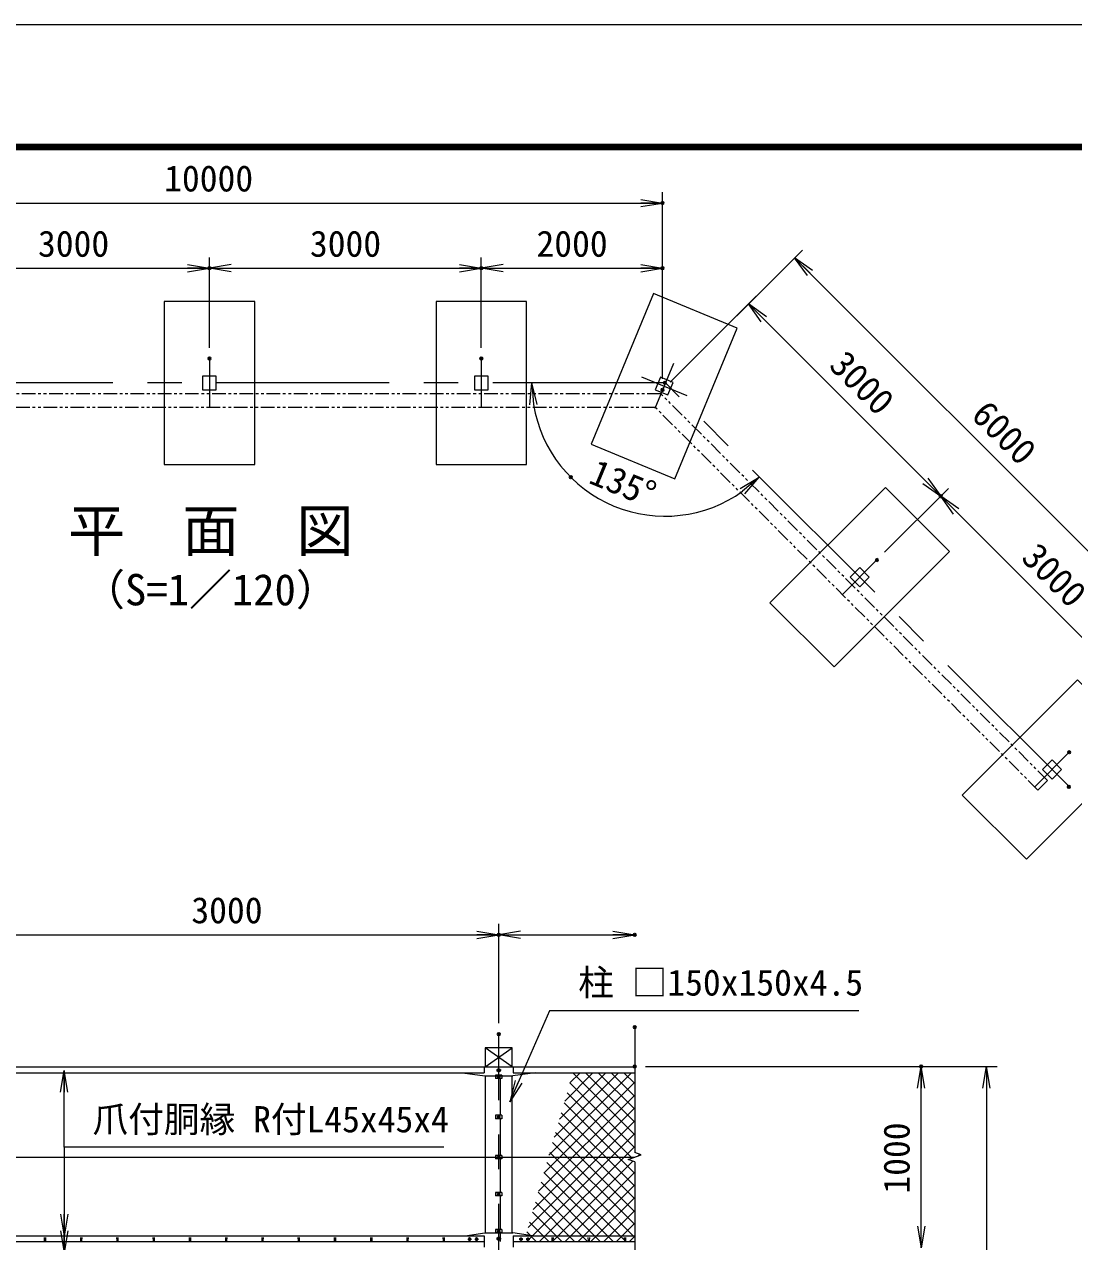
# Model space of a CAD drawing. Units: millimetres at full size, with parts at other scales. Extents: x -12600 to 12600, y -8910 to 8910.
# Drawn here: x -7057 to -1269, y 2196 to 8910 of the extents above; entities that cross this region are included whole.
import ezdxf
from ezdxf.enums import TextEntityAlignment as Align

# ---------------------------------------------------------------- set-up
doc = ezdxf.new("R2010")
doc.units = ezdxf.units.MM
doc.header["$LTSCALE"] = 30
doc.header["$PDMODE"] = 32
doc.header["$PDSIZE"] = 15
doc.linetypes.add('USER1', pattern=[50.8, 31.75, -6.35, 6.35, -6.35])
doc.linetypes.add('USER2', pattern=[5, 2.5, -0.5, 0.5, -0.5, 0.5, -0.5])
for name, color, linetype, lineweight in [('0-0_D-BMK', 2, 'USER1', 13), ('0-1_D-STR1', 1, 'Continuous', 18), ('0-2_D-BGD', 7, 'Continuous', 18), ('0-3_0', 7, 'Continuous', 18), ('0-5_D-STR4', 7, 'Continuous', 18), ('0-6_D-STR3', 3, 'Continuous', 13), ('0-7_D-STR-DIM', 7, 'Continuous', 13), ('0-9_D-STR2', 7, 'Continuous', 13), ('0-A_D-STR-TXT', 7, 'Continuous', 13), ('0-B_D-TTL-TXT', 7, 'Continuous', 13), ('0-C_D-TTL', 7, 'Continuous', 18)]:
    doc.layers.add(name, color=color, linetype=linetype, lineweight=lineweight)
doc.layers.add('0-8_Defpoints', color=253, linetype='Continuous')
doc.styles.add('ＭＳ ゴシック', font='')
doc.styles.get('ＭＳ ゴシック').set_extended_font_data('MS Gothic')

# ---------------------------------------------------------------- blocks, each defined once
blk = doc.blocks.new('_Open')
at = {"layer": '0-3_0'}
blk.add_line((-30, 5), (0, 0), dxfattribs=at)
blk.add_lwpolyline([(-30, -5), (0, 0), (-30, 0)], dxfattribs=at)

msp = doc.modelspace()

# ---------------------------------------------------------------- linework, layer by layer
at = {"layer": '0-0_D-BMK'}
for p, q in [((-6036, 7066.72), (-6036, 6797.58)), ((-4536, 7066.72), (-4536, 6797.58)), ((-3476.09, 7039.27), (-3579.09, 6790.62)), ((-3520.46, 6932.15), (-8551.53, 6932.15)), ((-3651.92, 6966.44), (-3403.26, 6863.44)), ((-1288.67, 4700.35), (-3520.46, 6932.15)), ((-2353.67, 5955.66), (-2543.97, 5765.35)), ((-1293.01, 4895), (-1483.31, 4704.69)), ((-4440.02, -4643.32), (-4440.02, 3340.47)), ((-4427.27, 3141.03), (-4452.77, 3141.03)), ((-4430.02, 3104.96), (-4450.02, 3104.96)), ((-4430.02, 2883.29), (-4450.02, 2883.29)), ((-4430.02, 2661.61), (-4450.02, 2661.61)), ((-4430.02, 2457.61), (-4450.02, 2457.61)), ((-4600.76, 2219.76), (-4600.76, 2199.76)), ((-4562.38, 2219.76), (-4562.38, 2199.76)), ((-4430.02, 2253.61), (-4450.02, 2253.61)), ((-4317.67, 2219.76), (-4317.67, 2199.76)), ((-4279.28, 2219.76), (-4279.28, 2199.76)), ((-4610.76, 2209.76), (-4590.76, 2209.76)), ((-4572.38, 2209.76), (-4552.38, 2209.76)), ((-4427.27, 2211.89), (-4452.77, 2211.89)), ((-4307.67, 2209.76), (-4327.67, 2209.76)), ((-4269.28, 2209.76), (-4289.28, 2209.76))]:
    msp.add_line(p, q, dxfattribs=at)
at = {"layer": '0-1_D-STR1'}
for p, q in [((-4515.02, 3159.4), (-4365.02, 3265.47)), ((-4365.02, 3159.4), (-4365.02, 3265.47)), ((-10515.02, 3159.4), (-4519.47, 3159.4)), ((-4519.47, 3159.4), (-4519.47, 3127.58)), ((-4360.58, 3159.4), (-3690.02, 3159.4)), ((-4360.58, 3159.4), (-4360.58, 3127.58)), ((-10515.02, 3127.58), (-4519.47, 3127.58)), ((-4515.02, 3109.9), (-4515.02, 2244.41)), ((-4365.02, 2244.41), (-4365.02, 3109.9)), ((-4360.58, 3127.58), (-3690.02, 3127.58)), ((-10515.02, 2228.86), (-4519.47, 2228.86)), ((-6945.02, 2200.39), (-6945.77, 2219.72)), ((-6939.02, 2200.39), (-6938.27, 2219.72)), ((-6745.02, 2200.39), (-6745.77, 2219.72)), ((-6739.02, 2200.39), (-6738.27, 2219.72)), ((-6545.02, 2200.39), (-6545.77, 2219.72)), ((-6539.02, 2200.39), (-6538.27, 2219.72)), ((-6345.02, 2200.39), (-6345.77, 2219.72)), ((-6339.02, 2200.39), (-6338.27, 2219.72)), ((-6145.02, 2200.39), (-6145.77, 2219.72)), ((-6139.02, 2200.39), (-6138.27, 2219.72)), ((-5945.02, 2200.39), (-5945.77, 2219.72)), ((-5939.02, 2200.39), (-5938.27, 2219.72)), ((-5745.02, 2200.39), (-5745.77, 2219.72)), ((-5739.02, 2200.39), (-5738.27, 2219.72)), ((-5545.02, 2200.39), (-5545.77, 2219.72)), ((-5539.02, 2200.39), (-5538.27, 2219.72)), ((-5345.02, 2200.39), (-5345.77, 2219.72)), ((-5339.02, 2200.39), (-5338.27, 2219.72)), ((-5145.02, 2200.39), (-5145.77, 2219.72)), ((-5139.02, 2200.39), (-5138.27, 2219.72)), ((-4945.02, 2200.39), (-4945.77, 2219.72)), ((-4939.02, 2200.39), (-4938.27, 2219.72)), ((-4745.02, 2200.39), (-4745.77, 2219.72)), ((-4739.02, 2200.39), (-4738.27, 2219.72)), ((-4519.47, 2228.86), (-4519.47, 2165.22)), ((-4360.58, 2228.86), (-3690.02, 2228.86)), ((-4360.58, 2228.86), (-4360.58, 2165.22)), ((-4145.02, 2200.39), (-4145.77, 2219.72)), ((-4139.02, 2200.39), (-4138.27, 2219.72)), ((-3945.02, 2200.39), (-3945.77, 2219.72)), ((-3939.02, 2200.39), (-3938.27, 2219.72)), ((-3745.02, 2200.39), (-3745.77, 2219.72)), ((-3739.02, 2200.39), (-3738.27, 2219.72)), ((-10515.02, 2197.04), (-4519.47, 2197.04)), ((-4360.58, 2197.04), (-3690.02, 2197.04))]:
    msp.add_line(p, q, dxfattribs=at)
for points in [[(-6073.5, 6969.65), (-6073.5, 6894.65), (-5998.5, 6894.65), (-5998.5, 6969.65)], [(-4573.5, 6969.65), (-4573.5, 6894.65), (-4498.5, 6894.65), (-4498.5, 6969.65)], [(-3547.89, 6963.94), (-3576.59, 6894.65), (-3507.3, 6865.95), (-3478.59, 6935.24)], [(-2501.85, 5860.5), (-2448.82, 5807.47), (-2395.79, 5860.5), (-2448.82, 5913.54)], [(-1441.19, 4799.84), (-1388.16, 4746.81), (-1335.13, 4799.84), (-1388.16, 4852.88)]]:
    msp.add_lwpolyline(points, close=True, dxfattribs=at)
for points in [[(-4365.02, 3265.47), (-4515.02, 3265.47), (-4515.02, 3159.4)], [(-4515.02, 3159.4), (-4365.02, 3159.4), (-4515.02, 3265.47)]]:
    msp.add_lwpolyline(points, dxfattribs=at)
for centre in [(-6942.02, 2201.64), (-6742.02, 2201.64), (-6542.02, 2201.64), (-6342.02, 2201.64), (-6142.02, 2201.64), (-5942.02, 2201.64), (-5742.02, 2201.64), (-5542.02, 2201.64), (-5342.02, 2201.64), (-5142.02, 2201.64), (-4942.02, 2201.64), (-4742.02, 2201.64), (-4142.02, 2201.64), (-3942.02, 2201.64), (-3742.02, 2201.64)]:
    msp.add_arc(centre, 3.25, 202.61986, 337.38014, dxfattribs=at)
at = {"layer": '0-2_D-BGD', "linetype": 'USER2', "lineweight": 9}
for p, q in [((-3545.32, 6872.15), (-8526.68, 6872.15)), ((-1412.91, 4739.74), (-3545.32, 6872.15)), ((-3576.38, 6797.15), (-8495.61, 6797.15)), ((-1465.94, 4686.71), (-3576.38, 6797.15))]:
    msp.add_line(p, q, dxfattribs=at)
at = {"layer": '0-5_D-STR4'}
for points in [[(-3930.77, 6594.87), (-3468.83, 6403.52), (-3124.41, 7235.02), (-3586.35, 7426.36)], [(-6284.7, 6482.15), (-5784.7, 6482.15), (-5784.7, 7382.15), (-6284.7, 7382.15)], [(-4786, 6482.15), (-4286, 6482.15), (-4286, 7382.15), (-4786, 7382.15)], [(-2943.79, 5719.08), (-2590.24, 5365.53), (-1953.85, 6001.92), (-2307.4, 6355.48)], [(-1883.13, 4658.42), (-1529.58, 4304.87), (-893.19, 4941.26), (-1246.74, 5294.82)]]:
    msp.add_lwpolyline(points, close=True, dxfattribs=at)
at = {"layer": '0-6_D-STR3'}
for p, q in [((-4519.47, 3159.4), (-4360.58, 3159.4)), ((-4422.82, 3114.46), (-4457.22, 3114.46)), ((-4457.22, 3114.46), (-4457.22, 3095.46)), ((-4422.82, 3095.46), (-4457.22, 3095.46)), ((-4448.52, 3145.93), (-4440.02, 3150.84)), ((-4448.52, 3136.12), (-4448.52, 3145.93)), ((-4440.02, 3131.21), (-4448.52, 3136.12)), ((-4440.02, 3112.47), (-4446.52, 3108.72)), ((-4446.52, 3108.72), (-4446.52, 3101.21)), ((-4446.52, 3101.21), (-4440.02, 3097.46)), ((-4431.52, 3136.12), (-4440.02, 3131.21)), ((-4433.52, 3108.72), (-4440.02, 3112.47)), ((-4440.02, 3097.46), (-4433.52, 3101.21)), ((-4433.52, 3101.21), (-4433.52, 3108.72)), ((-4430.02, 2892.79), (-4430.02, 3095.46)), ((-4422.82, 3114.46), (-4422.82, 3095.46)), ((-4239.51, 3127.58), (-4362.52, 3109.9)), ((-4446.52, 2887.04), (-4446.52, 2879.53)), ((-4433.52, 2879.53), (-4433.52, 2887.04)), ((-4422.82, 2892.79), (-4422.82, 2873.79)), ((-4422.82, 2873.79), (-4457.22, 2873.79)), ((-4446.52, 2879.53), (-4440.02, 2875.78)), ((-4440.02, 2875.78), (-4433.52, 2879.53)), ((-4430.02, 2671.11), (-4430.02, 2873.79)), ((-10422.82, 2661.61), (-3690.02, 2661.61)), ((-4422.82, 2652.11), (-4457.22, 2652.11)), ((-4446.52, 2665.36), (-4446.52, 2657.86)), ((-4446.52, 2657.86), (-4440.02, 2654.1)), ((-4440.02, 2654.1), (-4433.52, 2657.86)), ((-4433.52, 2657.86), (-4433.52, 2665.36)), ((-4430.02, 2467.11), (-4430.02, 2652.11)), ((-4422.82, 2671.11), (-4422.82, 2652.11)), ((-4422.82, 2467.11), (-4457.22, 2467.11)), ((-4457.22, 2467.11), (-4457.22, 2448.11)), ((-4422.82, 2448.11), (-4457.22, 2448.11)), ((-4446.52, 2461.36), (-4446.52, 2453.86)), ((-4446.52, 2453.86), (-4440.02, 2450.1)), ((-4440.02, 2450.1), (-4433.52, 2453.86)), ((-4433.52, 2453.86), (-4433.52, 2461.36)), ((-4430.02, 2263.11), (-4430.02, 2448.11)), ((-4422.82, 2467.11), (-4422.82, 2448.11)), ((-4600.76, 2217.26), (-4607.26, 2213.51)), ((-4594.26, 2213.51), (-4600.76, 2217.26)), ((-4562.38, 2217.26), (-4568.88, 2213.51)), ((-4555.88, 2213.51), (-4562.38, 2217.26)), ((-4422.82, 2263.11), (-4457.22, 2263.11)), ((-4457.22, 2263.11), (-4457.22, 2244.11)), ((-4422.82, 2244.11), (-4457.22, 2244.11)), ((-4448.52, 2216.8), (-4440.02, 2221.7)), ((-4448.52, 2206.98), (-4448.52, 2216.8)), ((-4440.02, 2261.11), (-4446.52, 2257.36)), ((-4446.52, 2257.36), (-4446.52, 2249.86)), ((-4446.52, 2249.86), (-4440.02, 2246.1)), ((-4433.52, 2257.36), (-4440.02, 2261.11)), ((-4440.02, 2246.1), (-4433.52, 2249.86)), ((-4433.52, 2249.86), (-4433.52, 2257.36)), ((-4430.02, 2197.04), (-4430.02, 2244.11)), ((-4422.82, 2263.11), (-4422.82, 2244.11)), ((-4254.35, 2228.86), (-4362.52, 2244.41)), ((-4324.17, 2213.51), (-4317.67, 2217.26)), ((-4317.67, 2217.26), (-4311.17, 2213.51)), ((-4285.78, 2213.51), (-4279.28, 2217.26)), ((-4279.28, 2217.26), (-4272.78, 2213.51)), ((-4607.26, 2213.51), (-4607.26, 2206)), ((-4607.26, 2206), (-4600.76, 2202.25)), ((-4600.76, 2202.25), (-4594.26, 2206)), ((-4594.26, 2206), (-4594.26, 2213.51)), ((-4568.88, 2213.51), (-4568.88, 2206)), ((-4568.88, 2206), (-4562.38, 2202.25)), ((-4562.38, 2202.25), (-4555.88, 2206)), ((-4555.88, 2206), (-4555.88, 2213.51)), ((-4440.02, 2202.07), (-4448.52, 2206.98)), ((-4431.52, 2206.98), (-4440.02, 2202.07)), ((-4324.17, 2206), (-4324.17, 2213.51)), ((-4317.67, 2202.25), (-4324.17, 2206)), ((-4311.17, 2206), (-4317.67, 2202.25)), ((-4311.17, 2213.51), (-4311.17, 2206)), ((-4285.78, 2206), (-4285.78, 2213.51)), ((-4279.28, 2202.25), (-4285.78, 2206)), ((-4272.78, 2206), (-4279.28, 2202.25)), ((-4272.78, 2213.51), (-4272.78, 2206))]:
    msp.add_line(p, q, dxfattribs=at)
for points in [[(-4640.54, 3127.58), (-4517.52, 3109.9), (-4362.52, 3109.9)], [(-4440.02, 3150.84), (-4431.52, 3145.93), (-4431.52, 3136.12)], [(-4422.82, 2892.79), (-4457.22, 2892.79), (-4457.22, 2873.79)], [(-4433.52, 2887.04), (-4440.02, 2890.79), (-4446.52, 2887.04)], [(-4422.82, 2671.11), (-4457.22, 2671.11), (-4457.22, 2652.11)], [(-4433.52, 2665.36), (-4440.02, 2669.11), (-4446.52, 2665.36)], [(-4433.52, 2461.36), (-4440.02, 2465.11), (-4446.52, 2461.36)], [(-4625.7, 2228.86), (-4517.52, 2244.41), (-4362.52, 2244.41)], [(-4440.02, 2221.7), (-4431.52, 2216.8), (-4431.52, 2206.98)]]:
    msp.add_lwpolyline(points, dxfattribs=at)
for centre, radius in [((-4440.02, 3141.03), 8.25), ((-4440.02, 3104.96), 6.25), ((-4440.02, 2883.29), 6.25), ((-4440.02, 2661.61), 6.25), ((-4440.02, 2457.61), 6.25), ((-4600.76, 2209.76), 6.25), ((-4562.38, 2209.76), 6.25), ((-4440.02, 2211.89), 8.25), ((-4440.02, 2253.61), 6.25), ((-4317.67, 2209.76), 6.25), ((-4279.28, 2209.76), 6.25)]:
    msp.add_circle(centre, radius, dxfattribs=at)
at = {"layer": '0-7_D-STR-DIM'}
for p, q in [((-8536, 7924.62), (-3536, 7924.62)), ((-3536, 6954.65), (-3536, 7984.62)), ((-3493.57, 6937.07), (-2765.27, 7665.37)), ((-6036, 7126.72), (-6036, 7624.62)), ((-6036, 7126.72), (-6036, 7624.62)), ((-4536, 7126.72), (-4536, 7624.62)), ((-4536, 7126.72), (-4536, 7624.62)), ((-3536, 6954.65), (-3536, 7624.62)), ((-2807.7, 7622.95), (-686.38, 5501.62)), ((-7536, 7564.62), (-6036, 7564.62)), ((-6036, 7564.62), (-4536, 7564.62)), ((-4536, 7564.62), (-3536, 7564.62)), ((-3493.57, 6937.07), (-3019.83, 7410.81)), ((-3062.26, 7368.39), (-2001.6, 6307.73)), ((-2311.24, 5998.08), (-1959.17, 6350.15)), ((-2311.24, 5998.08), (-1959.17, 6350.15)), ((-2001.6, 6307.73), (-940.94, 5247.07)), ((-1412.91, 4739.74), (-1465.94, 4686.71)), ((-4440.02, 3400.47), (-4440.02, 3948.41)), ((-4440.02, 3400.47), (-4440.02, 3948.41)), ((-7440.02, 3888.41), (-4440.02, 3888.41)), ((-4440.02, 3888.41), (-3690.02, 3888.41)), ((-3690.02, 3379.21), (-3690.02, 2687.27)), ((-3630.02, 3161.68), (-1690.02, 3161.68)), ((-3630.02, 3161.68), (-2050.02, 3161.68)), ((-2110.02, 2161.68), (-2110.02, 3161.68)), ((-1750.02, 3161.68), (-1750.02, -3868.32)), ((-3654.77, 2674.44), (-3690.01, 2687.26)), ((-3725.25, 2648.79), (-3654.77, 2674.44)), ((-3690.01, 2635.96), (-3725.25, 2648.79)), ((-3690.02, 2635.96), (-3690.02, 937.34))]:
    msp.add_line(p, q, dxfattribs=at)
msp.add_arc((-3523.05, 6932.15), 734.84, 189.36686, 305.63314, dxfattribs=at)
at = {"layer": '0-8_Defpoints'}
for p in [(-3536, 7924.62), (-6036, 7564.62), (-4536, 7564.62), (-3536, 7564.62), (-6036, 7066.72), (-4536, 7066.72), (-3523.05, 6932.15), (-3536, 6894.65), (-3536, 6894.65), (-3536, 6894.65), (-4042.66, 6412.54), (-2001.6, 6307.73), (-2353.67, 5955.66), (-1293.01, 4895), (-1294.92, 4704.01), (-4440.02, 3888.41), (-3690.02, 3888.41), (-3690.02, 3379.21), (-4440.02, 3340.47), (-3690.02, 3161.68), (-2110.02, 3161.68)]:
    msp.add_point(p, dxfattribs=at)
at = {"layer": '0-9_D-STR2'}
for p, q in [((-4162.89, 2672.85), (-3708.17, 3127.58)), ((-4134.01, 2772.45), (-3778.88, 3127.58)), ((-4105.12, 2872.05), (-3849.59, 3127.58)), ((-4076.24, 2971.64), (-3920.3, 3127.58)), ((-4047.35, 3071.24), (-3991.01, 3127.58)), ((-3690.02, 2784.87), (-4031.4, 3126.26)), ((-3690.02, 2855.59), (-3962.01, 3127.58)), ((-3690.02, 2926.3), (-3891.3, 3127.58)), ((-3690.02, 2997.01), (-3820.59, 3127.58)), ((-3690.02, 3067.72), (-3749.88, 3127.58)), ((-4191.78, 2573.26), (-3690.02, 3075.02)), ((-3690.01, 2714.16), (-4047.29, 3071.44)), ((-4220.66, 2473.66), (-3690.02, 3004.31)), ((-3690.02, 2572.75), (-4079.09, 2961.82)), ((-3703.33, 2656.77), (-4063.19, 3016.63)), ((-4249.55, 2374.07), (-3690.02, 2933.6)), ((-3690.02, 2502.04), (-4094.99, 2907)), ((-4278.43, 2274.47), (-3690.02, 2862.89)), ((-3690.02, 2431.33), (-4110.88, 2852.19)), ((-4285.15, 2197.04), (-3690.02, 2792.18)), ((-3690.02, 2360.62), (-4126.78, 2797.37)), ((-4214.44, 2197.04), (-3690.01, 2721.47)), ((-3690.02, 2219.2), (-4158.57, 2687.75)), ((-3690.02, 2289.91), (-4142.68, 2742.56)), ((-3738.58, 2197.04), (-4174.47, 2632.93)), ((-4143.73, 2197.04), (-3700.86, 2639.91)), ((-3672.95, 2667.82), (-3663.25, 2677.52)), ((-3809.29, 2197.04), (-4190.37, 2578.12)), ((-4073.02, 2197.04), (-3690.02, 2580.04)), ((-3880, 2197.04), (-4206.27, 2523.31)), ((-4002.31, 2197.04), (-3690.02, 2509.33)), ((-3950.71, 2197.04), (-4222.16, 2468.49)), ((-3931.6, 2197.04), (-3690.02, 2438.62)), ((-4092.13, 2197.04), (-4253.96, 2358.87)), ((-4021.42, 2197.04), (-4238.06, 2413.68)), ((-3860.89, 2197.04), (-3690.02, 2367.91)), ((-4162.84, 2197.04), (-4269.85, 2304.05)), ((-3790.18, 2197.04), (-3690.02, 2297.2)), ((-4233.55, 2197.04), (-4285.75, 2249.24)), ((-3719.47, 2197.04), (-3690.02, 2226.49))]:
    msp.add_line(p, q, dxfattribs=at)
at = {"layer": '0-A_D-STR-TXT'}
for q in [(-6836.58, 3137.62), (-6836.58, 2228.73)]:
    msp.add_line((-6836.58, 2717.91), q, dxfattribs=at)
for points in [[(-2453.83, 3469.06), (-4160.67, 3469.06), (-4378.02, 2969.55)], [(-4742.95, 2717.91), (-6836.58, 2717.91), (-6836.58, 2137.6)]]:
    msp.add_lwpolyline(points, dxfattribs=at)
at = {"layer": '0-C_D-TTL', "color": 2}
msp.add_lwpolyline([(-12600, 8910), (12600, 8910), (12600, -8910), (-12600, -8910)], close=True, dxfattribs=at)
at = {"layer": '0-C_D-TTL'}
for points in [[(-11790, 8250), (11790, 8250), (11790, -8250), (-11790, -8250)], [(-11782.5, 8242.5), (11782.5, 8242.5), (11782.5, -8242.5), (-11782.5, -8242.5)], [(-11775, 8235), (11775, 8235), (11775, -8235), (-11775, -8235)], [(-11767.5, 8227.5), (11767.5, 8227.5), (11767.5, -8227.5), (-11767.5, -8227.5)], [(-11760, 8220), (11760, 8220), (11760, -8220), (-11760, -8220)]]:
    msp.add_lwpolyline(points, close=True, dxfattribs=at)

# ---------------------------------------------------------------- block references
at = {"layer": '0-7_D-STR-DIM', "xscale": 4, "yscale": 4}
for p in [(-3536, 7924.62), (-6036, 7564.62), (-4536, 7564.62), (-3536, 7564.62), (-4440.02, 3888.41), (-3690.02, 3888.41)]:
    msp.add_blockref('_Open', p, dxfattribs=at)
for p, rotation in [((-2807.7, 7622.95), 135), ((-6036, 7564.62), 180), ((-4536, 7564.62), 180), ((-3062.26, 7368.39), 135), ((-4257.89, 6932.15), 94.68343), ((-3003.44, 6412.54), 40.31657), ((-2001.6, 6307.73), 315), ((-2001.6, 6307.73), 135), ((-4440.02, 3888.41), 180), ((-2110.02, 3161.68), 90), ((-1750.02, 3161.68), 90), ((-2110.02, 2161.68), 270)]:
    msp.add_blockref('_Open', p, dxfattribs=dict(at, rotation=rotation))
at = {"layer": '0-A_D-STR-TXT', "xscale": 4, "yscale": 4}
for p, rotation in [((-6836.58, 3139.62), 90), ((-4378.82, 2967.71), 246.48485), ((-6836.58, 2226.73), 270), ((-6836.58, 2135.6), 270)]:
    msp.add_blockref('_Open', p, dxfattribs=dict(at, rotation=rotation))

# ---------------------------------------------------------------- texts
at = {"layer": '0-7_D-STR-DIM', "style": 'ＭＳ ゴシック'}
for s, p in [('10000', (-6285.52, 7944.86)), ('3000', (-6981.43, 7584.86)), ('3000', (-5481.43, 7584.86)), ('2000', (-4231.8, 7584.86)), ('3000', (-6135.45, 3908.66))]:
    msp.add_text(s, height=144.3, dxfattribs=at).set_placement(p, align=Align.BOTTOM_LEFT)
for s, rotation, p in [('3000', 315, (-2655.8, 6990.56)), ('6000', 315, (-1871.71, 6715.59)), ('135°', 337.5, (-3967.57, 6342.8)), ('3000', 315, (-1595.14, 5929.9)), ('1000', 90, (-2130.27, 2460.93))]:
    msp.add_text(s, height=144.3, rotation=rotation, dxfattribs=at).set_placement(p, align=Align.BOTTOM_LEFT)
at = {"layer": '0-A_D-STR-TXT', "style": 'ＭＳ ゴシック'}
for s, p in [('柱 □150x150x4.5', (-4001.8, 3509.86)), ('爪付胴縁 R付L45x45x4', (-6680.77, 2755.67))]:
    msp.add_text(s, height=144.3, dxfattribs=at).set_placement(p, align=Align.BOTTOM_LEFT)
at = {"layer": '0-B_D-TTL-TXT', "style": 'ＭＳ ゴシック'}
for s, height, p in [('平\u3000面\u3000図', 230.9, (-6815.69, 5933.12)), ('（S=1／120）', 173.1, (-6737.72, 5653.53))]:
    msp.add_text(s, height=height, dxfattribs=at).set_placement(p, align=Align.BOTTOM_LEFT)

doc.saveas('drawing.dxf')
